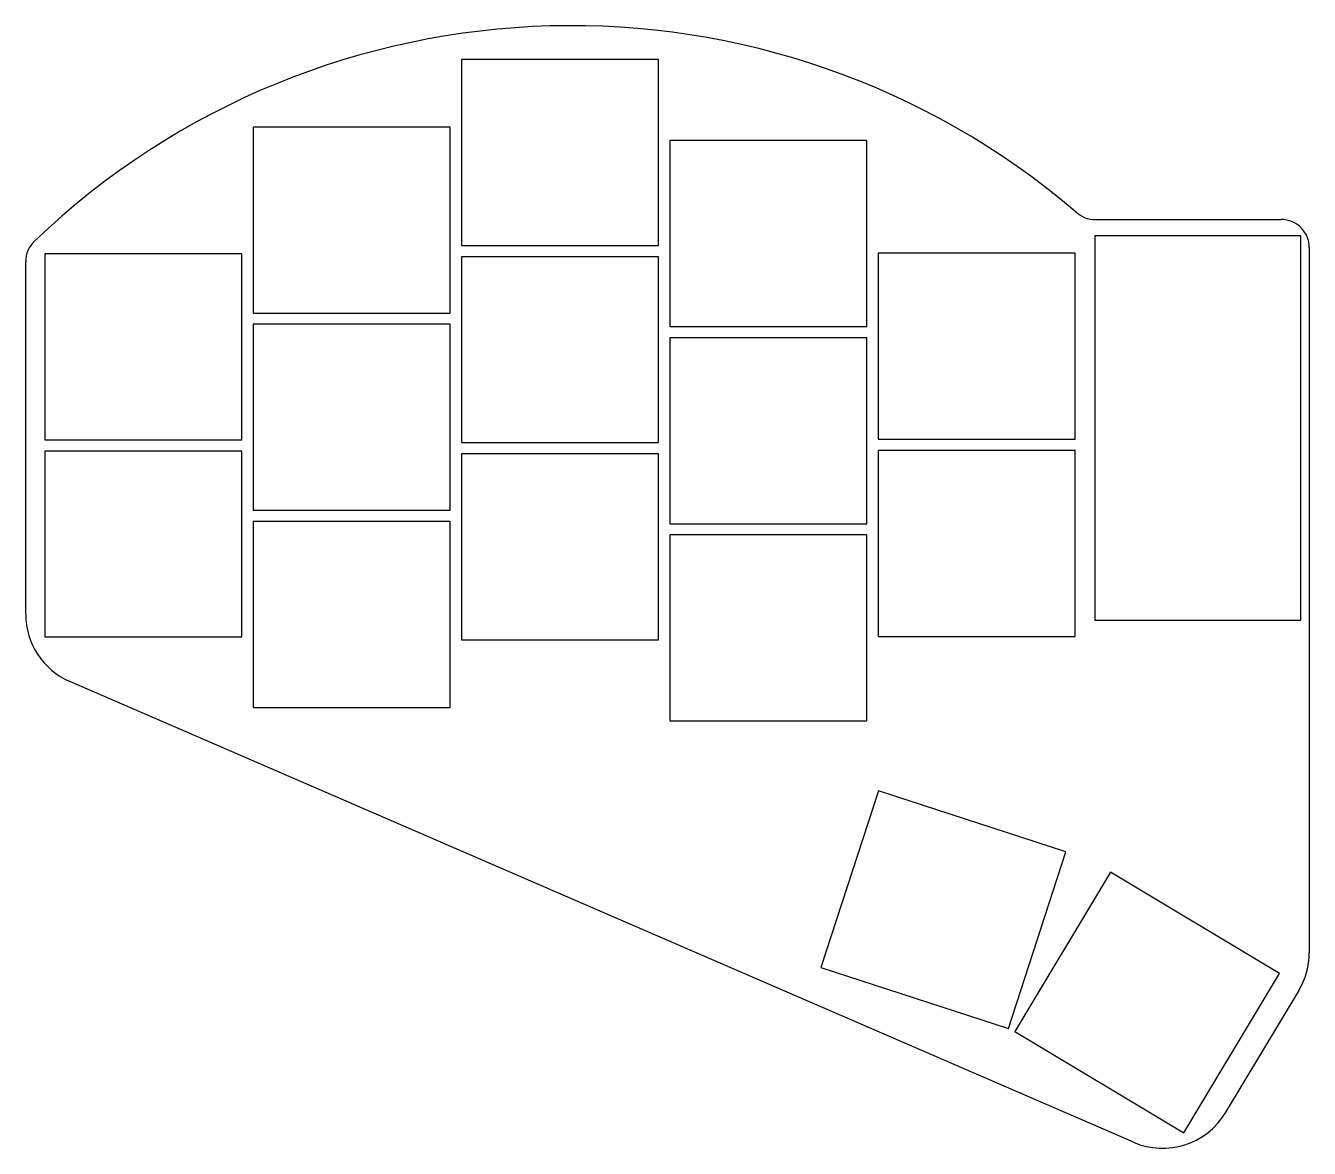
# Model space of a CAD drawing. Header units: millimetres. Extents: x 90 to 204, y -136 to -36.
import ezdxf

# ---------------------------------------------------------------- set-up
doc = ezdxf.new("R2010")
doc.units = ezdxf.units.MM

msp = doc.modelspace()

# ---------------------------------------------------------------- linework, layer by layer
for p, q in [((145.75, -39.5), (128.25, -39.5)), ((128.25, -39.5), (128.25, -56)), ((145.75, -56), (145.75, -39.5)), ((127.25, -45.5), (109.75, -45.5)), ((109.75, -45.5), (109.75, -62)), ((127.25, -62), (127.25, -45.5)), ((164.25, -46.7), (146.75, -46.7)), ((146.75, -46.7), (146.75, -63.2)), ((164.25, -63.2), (164.25, -46.7)), ((184.52, -53.7), (201.05, -53.7)), ((202.8, -55.15), (184.5, -55.15)), ((184.5, -55.15), (184.5, -89.25)), ((202.8, -89.25), (202.8, -55.15)), ((108.75, -56.75), (91.25, -56.75)), ((91.25, -56.75), (91.25, -73.25)), ((108.75, -73.25), (108.75, -56.75)), ((128.25, -56), (145.75, -56)), ((182.75, -56.7), (165.25, -56.7)), ((165.25, -56.7), (165.25, -73.2)), ((182.75, -73.2), (182.75, -56.7)), ((203.55, -56.2), (203.54, -118.78)), ((89.55, -88.73), (89.55, -57.43)), ((145.75, -57), (128.25, -57)), ((128.25, -57), (128.25, -73.5)), ((145.75, -73.5), (145.75, -57)), ((109.75, -62), (127.25, -62)), ((127.25, -63), (109.75, -63)), ((109.75, -63), (109.75, -79.5)), ((127.25, -79.5), (127.25, -63)), ((146.75, -63.2), (164.25, -63.2)), ((164.25, -64.2), (146.75, -64.2)), ((146.75, -64.2), (146.75, -80.7)), ((164.25, -80.7), (164.25, -64.2)), ((91.25, -73.25), (108.75, -73.25)), ((128.25, -73.5), (145.75, -73.5)), ((165.25, -73.2), (182.75, -73.2)), ((108.75, -74.25), (91.25, -74.25)), ((91.25, -74.25), (91.25, -90.75)), ((108.75, -90.75), (108.75, -74.25)), ((145.75, -74.5), (128.25, -74.5)), ((128.25, -74.5), (128.25, -91)), ((145.75, -91), (145.75, -74.5)), ((182.75, -74.2), (165.25, -74.2)), ((165.25, -74.2), (165.25, -90.7)), ((182.75, -90.7), (182.75, -74.2)), ((109.75, -79.5), (127.25, -79.5)), ((127.25, -80.5), (109.75, -80.5)), ((109.75, -80.5), (109.75, -97)), ((127.25, -97), (127.25, -80.5)), ((146.75, -80.7), (164.25, -80.7)), ((164.25, -81.7), (146.75, -81.7)), ((146.75, -81.7), (146.75, -98.2)), ((164.25, -98.2), (164.25, -81.7)), ((184.5, -89.25), (202.8, -89.25)), ((91.25, -90.75), (108.75, -90.75)), ((128.25, -91), (145.75, -91)), ((165.25, -90.7), (182.75, -90.7)), ((187.94, -135.6), (93.47, -94.7)), ((109.75, -97), (127.25, -97)), ((146.75, -98.2), (164.25, -98.2)), ((165.28, -104.4), (160.18, -120.09)), ((181.92, -109.81), (165.28, -104.4)), ((176.82, -125.5), (181.92, -109.81)), ((185.89, -111.61), (177.39, -125.76)), ((200.89, -120.63), (185.89, -111.61)), ((160.18, -120.09), (176.82, -125.5)), ((192.39, -134.77), (200.89, -120.63)), ((202.61, -122.12), (196.09, -132.98)), ((177.39, -125.76), (192.39, -134.77))]:
    msp.add_line(p, q)
for centre, radius, start, end in [((138, -105.5), 69, 49.4149, 133.7075), ((184.52, -51.2), 2.5, 229.4149, 270), ((201.05, -56.2), 2.5, 359.9933, 90), ((92.05, -57.43), 2.5, 133.7075, 180), ((96.05, -88.73), 6.5, 180, 246.5893), ((197.04, -118.78), 6.5, 329, 359.9933), ((201.04, -118.78), 2.5, 359.993305, 359.9933079), ((200.47, -120.84), 2.5, 328.9999987, 329), ((190.52, -129.63), 6.5, 246.5893, 329), ((188.93, -133.3), 2.5, 246.5892797, 246.5892829)]:
    msp.add_arc(centre, radius, start, end)

doc.saveas('drawing.dxf')
